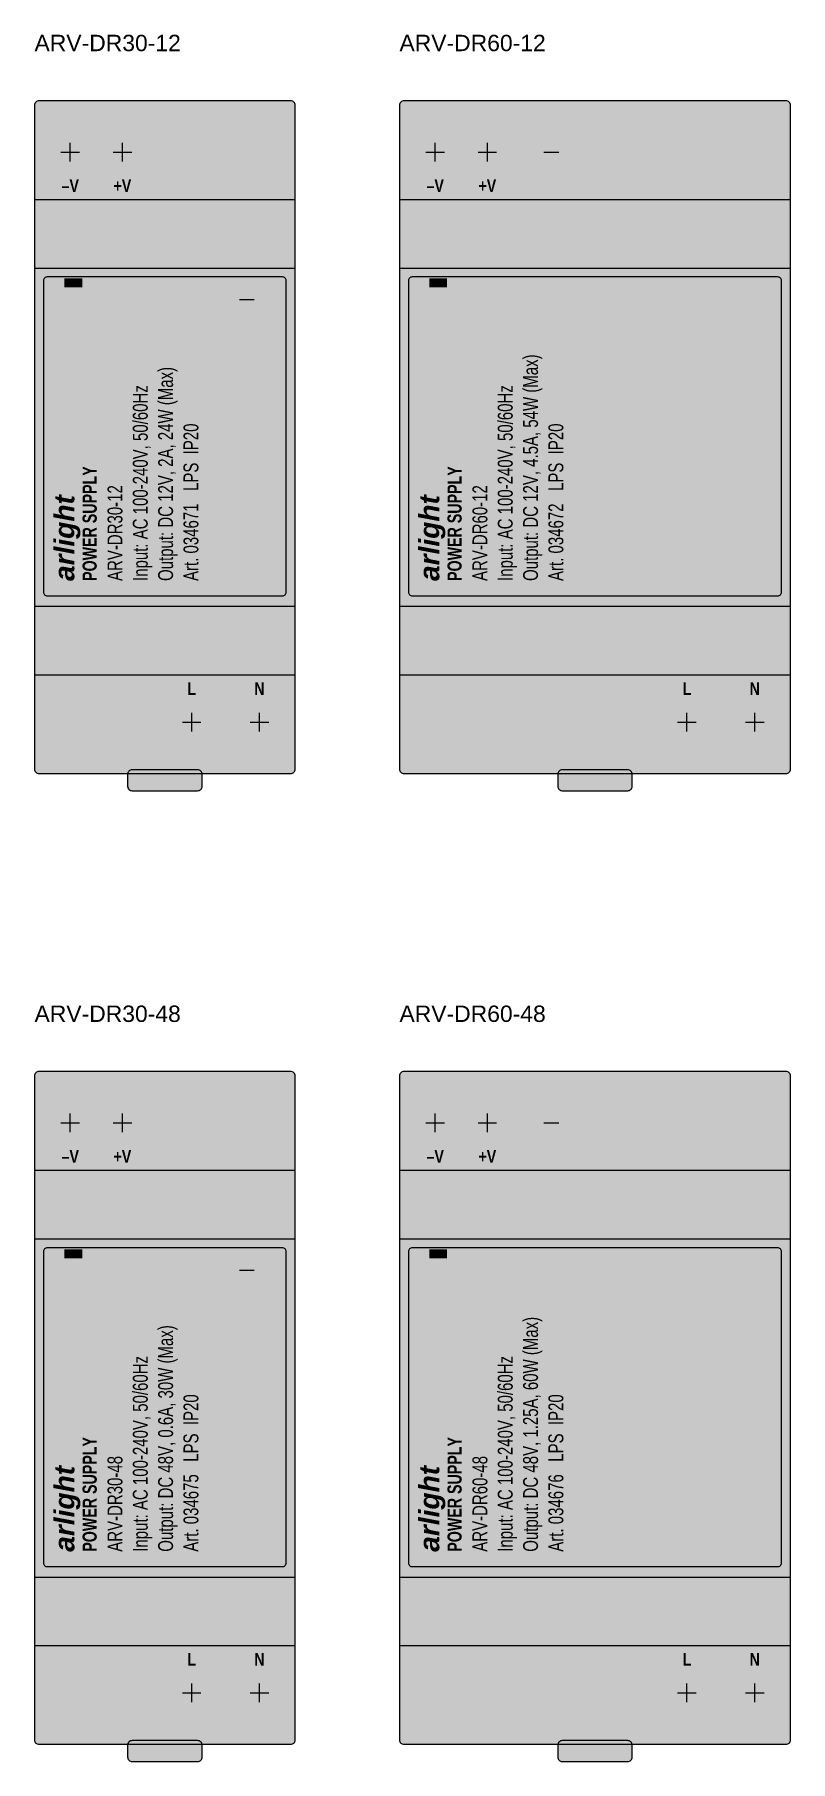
# Model space of a CAD drawing. Header units: millimetres. Extents: x -123 to 1275, y -651 to 54.
# Drawn here: x 44 to 145.5, y -177.8 to 54 of the extents above; entities that cross this region are included whole.
import ezdxf
from ezdxf.enums import TextEntityAlignment as Align

# ---------------------------------------------------------------- set-up
doc = ezdxf.new("R2010")
doc.units = ezdxf.units.MM
doc.styles.add('AL_Arial', font='arial.ttf')
doc.styles.add('AL_ArialBd', font='arialbd.ttf')
doc.styles.add('AL_ArialBdI', font='arialbi.ttf')

# ---------------------------------------------------------------- blocks, each defined once
blk = doc.blocks.new('ARV-DR30-12')
at = {"true_color": 0xdddddb}
blk.add_hatch(color=254, dxfattribs=at).paths.add_polyline_path([(0.6, -45.15), (34.4, -45.15, 0.414214), (35, -44.55), (35, 44.55, 0.414214), (34.4, 45.15), (0.6, 45.15, 0.414214), (0, 44.55), (0, -44.55, 0.414214)])
at = {"true_color": 0x28282a}
h = blk.add_hatch(color=250, dxfattribs=at)
edge = h.paths.add_edge_path()
edge.add_arc((4.8, 38.25), 2.5, 0, 360)
at = {"true_color": 0xc4c6c8}
h = blk.add_hatch(color=9, dxfattribs=at)
edge = h.paths.add_edge_path()
edge.add_arc((4.8, 38.25), 1.85, 0, 360)
at = {"true_color": 0x28282a}
h = blk.add_hatch(color=250, dxfattribs=at)
edge = h.paths.add_edge_path()
edge.add_arc((11.8, 38.25), 2.5, 0, 360)
at = {"true_color": 0xc4c6c8}
h = blk.add_hatch(color=9, dxfattribs=at)
edge = h.paths.add_edge_path()
edge.add_arc((11.8, 38.25), 1.85, 0, 360)
at = {"true_color": 0xe6e6e4}
blk.add_hatch(color=254, dxfattribs=at).paths.add_polyline_path([(0, -31.9), (35, -31.9), (35, 31.9), (0, 31.9)])
at = {"true_color": 0x969696}
for points in [[(2.4, 24.3), (2.7, 24.3, 0.414214), (3, 24.6), (3, 30, 0.414214), (2.7, 30.3), (2.4, 30.3, 0.414214), (2.1, 30), (2.1, 24.6, 0.414214)], [(4.7, 24.3), (5, 24.3, 0.414214), (5.3, 24.6), (5.3, 30, 0.414214), (5, 30.3), (4.7, 30.3, 0.414214), (4.4, 30), (4.4, 24.6, 0.414214)], [(7, 24.3), (7.3, 24.3, 0.414214), (7.6, 24.6), (7.6, 30, 0.414214), (7.3, 30.3), (7, 30.3, 0.414214), (6.7, 30), (6.7, 24.6, 0.414214)], [(9.3, 24.3), (9.6, 24.3, 0.414214), (9.9, 24.6), (9.9, 30, 0.414214), (9.6, 30.3), (9.3, 30.3, 0.414214), (9, 30), (9, 24.6, 0.414214)], [(11.6, 24.3), (11.9, 24.3, 0.414214), (12.2, 24.6), (12.2, 30, 0.414214), (11.9, 30.3), (11.6, 30.3, 0.414214), (11.3, 30), (11.3, 24.6, 0.414214)], [(13.9, 24.3), (14.2, 24.3, 0.414214), (14.5, 24.6), (14.5, 30, 0.414214), (14.2, 30.3), (13.9, 30.3, 0.414214), (13.6, 30), (13.6, 24.6, 0.414214)], [(16.2, 24.3), (16.5, 24.3, 0.414214), (16.8, 24.6), (16.8, 30, 0.414214), (16.5, 30.3), (16.2, 30.3, 0.414214), (15.9, 30), (15.9, 24.6, 0.414214)], [(18.5, 24.3), (18.8, 24.3, 0.414214), (19.1, 24.6), (19.1, 30, 0.414214), (18.8, 30.3), (18.5, 30.3, 0.414214), (18.2, 30), (18.2, 24.6, 0.414214)], [(20.8, 24.3), (21.1, 24.3, 0.414214), (21.4, 24.6), (21.4, 30, 0.414214), (21.1, 30.3), (20.8, 30.3, 0.414214), (20.5, 30), (20.5, 24.6, 0.414214)], [(23.1, 24.3), (23.4, 24.3, 0.414214), (23.7, 24.6), (23.7, 30, 0.414214), (23.4, 30.3), (23.1, 30.3, 0.414214), (22.8, 30), (22.8, 24.6, 0.414214)], [(25.4, 24.3), (25.7, 24.3, 0.414214), (26, 24.6), (26, 30, 0.414214), (25.7, 30.3), (25.4, 30.3, 0.414214), (25.1, 30), (25.1, 24.6, 0.414214)], [(27.7, 24.3), (28, 24.3, 0.414214), (28.3, 24.6), (28.3, 30, 0.414214), (28, 30.3), (27.7, 30.3, 0.414214), (27.4, 30), (27.4, 24.6, 0.414214)], [(30, 24.3), (30.3, 24.3, 0.414214), (30.6, 24.6), (30.6, 30, 0.414214), (30.3, 30.3), (30, 30.3, 0.414214), (29.7, 30), (29.7, 24.6, 0.414214)], [(32.3, 24.3), (32.6, 24.3, 0.414214), (32.9, 24.6), (32.9, 30, 0.414214), (32.6, 30.3), (32.3, 30.3, 0.414214), (32, 30), (32, 24.6, 0.414214)], [(2.4, -30.3), (2.7, -30.3, 0.414214), (3, -30), (3, -24.6, 0.414214), (2.7, -24.3), (2.4, -24.3, 0.414214), (2.1, -24.6), (2.1, -30, 0.414214)], [(4.7, -30.3), (5, -30.3, 0.414214), (5.3, -30), (5.3, -24.6, 0.414214), (5, -24.3), (4.7, -24.3, 0.414214), (4.4, -24.6), (4.4, -30, 0.414214)], [(7, -30.3), (7.3, -30.3, 0.414214), (7.6, -30), (7.6, -24.6, 0.414214), (7.3, -24.3), (7, -24.3, 0.414214), (6.7, -24.6), (6.7, -30, 0.414214)], [(9.3, -30.3), (9.6, -30.3, 0.414214), (9.9, -30), (9.9, -24.6, 0.414214), (9.6, -24.3), (9.3, -24.3, 0.414214), (9, -24.6), (9, -30, 0.414214)], [(11.6, -30.3), (11.9, -30.3, 0.414214), (12.2, -30), (12.2, -24.6, 0.414214), (11.9, -24.3), (11.6, -24.3, 0.414214), (11.3, -24.6), (11.3, -30, 0.414214)], [(13.9, -30.3), (14.2, -30.3, 0.414214), (14.5, -30), (14.5, -24.6, 0.414214), (14.2, -24.3), (13.9, -24.3, 0.414214), (13.6, -24.6), (13.6, -30, 0.414214)], [(16.2, -30.3), (16.5, -30.3, 0.414214), (16.8, -30), (16.8, -24.6, 0.414214), (16.5, -24.3), (16.2, -24.3, 0.414214), (15.9, -24.6), (15.9, -30, 0.414214)], [(18.5, -30.3), (18.8, -30.3, 0.414214), (19.1, -30), (19.1, -24.6, 0.414214), (18.8, -24.3), (18.5, -24.3, 0.414214), (18.2, -24.6), (18.2, -30, 0.414214)], [(20.8, -30.3), (21.1, -30.3, 0.414214), (21.4, -30), (21.4, -24.6, 0.414214), (21.1, -24.3), (20.8, -24.3, 0.414214), (20.5, -24.6), (20.5, -30, 0.414214)], [(23.1, -30.3), (23.4, -30.3, 0.414214), (23.7, -30), (23.7, -24.6, 0.414214), (23.4, -24.3), (23.1, -24.3, 0.414214), (22.8, -24.6), (22.8, -30, 0.414214)], [(25.4, -30.3), (25.7, -30.3, 0.414214), (26, -30), (26, -24.6, 0.414214), (25.7, -24.3), (25.4, -24.3, 0.414214), (25.1, -24.6), (25.1, -30, 0.414214)], [(27.7, -30.3), (28, -30.3, 0.414214), (28.3, -30), (28.3, -24.6, 0.414214), (28, -24.3), (27.7, -24.3, 0.414214), (27.4, -24.6), (27.4, -30, 0.414214)], [(30, -30.3), (30.3, -30.3, 0.414214), (30.6, -30), (30.6, -24.6, 0.414214), (30.3, -24.3), (30, -24.3, 0.414214), (29.7, -24.6), (29.7, -30, 0.414214)], [(32.3, -30.3), (32.6, -30.3, 0.414214), (32.9, -30), (32.9, -24.6, 0.414214), (32.6, -24.3), (32.3, -24.3, 0.414214), (32, -24.6), (32, -30, 0.414214)]]:
    blk.add_hatch(color=252, dxfattribs=at).paths.add_polyline_path(points)
at = {"true_color": 0xeeeeec}
blk.add_hatch(color=7, dxfattribs=at).paths.add_polyline_path([(0, -22.7), (35, -22.7), (35, 22.7), (0, 22.7)])
at = {"true_color": 0x5ac86e}
blk.add_hatch(color=93, dxfattribs=at).paths.add_polyline_path([(4, 20.1), (6.4, 20.1), (6.4, 21.3), (4, 21.3)])
at = {"true_color": 0x28282a}
h = blk.add_hatch(color=250, dxfattribs=at)
edge = h.paths.add_edge_path()
edge.add_arc((28.5, 18.5), 2, 0, 360)
at = {"true_color": 0xd2be78}
h = blk.add_hatch(color=43, dxfattribs=at)
edge = h.paths.add_edge_path()
edge.add_arc((28.5, 18.5), 1.5, 0, 360)
at = {"true_color": 0x28282a}
h = blk.add_hatch(color=250, dxfattribs=at)
edge = h.paths.add_edge_path()
edge.add_arc((21.1, -38.25), 2.5, 0, 360)
at = {"true_color": 0xc4c6c8}
h = blk.add_hatch(color=9, dxfattribs=at)
edge = h.paths.add_edge_path()
edge.add_arc((21.1, -38.25), 1.85, 0, 360)
at = {"true_color": 0x28282a}
h = blk.add_hatch(color=250, dxfattribs=at)
edge = h.paths.add_edge_path()
edge.add_arc((30.2, -38.25), 2.5, 0, 360)
at = {"true_color": 0xc4c6c8}
h = blk.add_hatch(color=9, dxfattribs=at)
edge = h.paths.add_edge_path()
edge.add_arc((30.2, -38.25), 1.85, 0, 360)
at = {"true_color": 0xd1d1cf}
blk.add_hatch(color=254, dxfattribs=at).paths.add_polyline_path([(13.1, -47.45), (21.9, -47.45, 0.414214), (22.5, -46.85), (22.5, -45.25, 0.414214), (21.9, -44.65), (13.1, -44.65, 0.414214), (12.5, -45.25), (12.5, -46.85, 0.414214)])
at = {"color": 251, "true_color": 0x58595a}
for p, q in [((4.8, 37), (4.8, 39.5)), ((11.8, 37), (11.8, 39.5)), ((3.55, 38.25), (6.05, 38.25)), ((10.55, 38.25), (13.05, 38.25)), ((21.1, -39.5), (21.1, -37)), ((30.2, -39.5), (30.2, -37)), ((19.85, -38.25), (22.35, -38.25)), ((28.95, -38.25), (31.45, -38.25))]:
    blk.add_line(p, q, dxfattribs=at)
at = {"color": 9, "true_color": 0xb9b9b8}
for p, q in [((0, 31.9), (35, 31.9)), ((0, 22.7), (35, 22.7)), ((0, -22.7), (35, -22.7)), ((0, -31.9), (35, -31.9))]:
    blk.add_line(p, q, dxfattribs=at)
at = {"color": 250, "true_color": 0x28282a}
blk.add_line((27.5, 18.5), (29.5, 18.5), dxfattribs=at)
blk.add_lwpolyline([(0.6, -45.15), (34.4, -45.15, 0.414214), (35, -44.55), (35, 44.55, 0.414214), (34.4, 45.15), (0.6, 45.15, 0.414214), (0, 44.55), (0, -44.55, 0.414214)], format="xyb", close=True)
at = {"color": 9, "true_color": 0xb9b9b8}
for points in [[(1.7, -21.3), (33.3, -21.3, 0.414214), (33.8, -20.8), (33.8, 21, 0.414214), (33.3, 21.5), (1.7, 21.5, 0.414214), (1.2, 21), (1.2, -20.8, 0.414214)], [(13.1, -47.45), (21.9, -47.45, 0.414214), (22.5, -46.85), (22.5, -45.25, 0.414214), (21.9, -44.65), (13.1, -44.65, 0.414214), (12.5, -45.25), (12.5, -46.85, 0.414214)]]:
    blk.add_lwpolyline(points, format="xyb", close=True, dxfattribs=at)
at = {"color": 149, "true_color": 0x464648, "style": 'AL_ArialBd', "width": 0.8}
for s, p in [('–V', (4.8, 33.75)), ('+V', (11.8, 33.75)), ('L', (21.1, -33.75)), ('N', (30.2, -33.75))]:
    blk.add_text(s, height=1.7, dxfattribs=at).set_placement(p, align=Align.MIDDLE_CENTER)
at = {"color": 149, "true_color": 0x464648, "width": 0.72}
for s, height, style, p in [('Output: DC 12V, 2A, 24W (Max)', 2, 'AL_Arial', (17.6, -19.3)), ('Input: AC 100-240V, 50/60Hz', 2, 'AL_Arial', (14.2, -19.3)), ('Art. 034671   LPS  IP20', 2, 'AL_Arial', (21, -19.3)), ('POWER SUPPLY', 1.9, 'AL_ArialBd', (7.4, -19.3)), ('ARV-DR30-12', 2, 'AL_Arial', (10.8, -19.3))]:
    blk.add_text(s, height=height, rotation=90, dxfattribs=dict(at, style=style)).set_placement(p, align=Align.MIDDLE_LEFT)
at = {"color": 149, "true_color": 0x464648, "style": 'AL_ArialBdI'}
blk.add_text('arlight', height=2.7, rotation=90, dxfattribs=at).set_placement((4, -19.3), align=Align.MIDDLE_LEFT)
blk = doc.blocks.new('ARV-DR60-12')
at = {"true_color": 0xdddddb}
blk.add_hatch(color=254, dxfattribs=at).paths.add_polyline_path([(0.6, -45.15), (51.9, -45.15, 0.414214), (52.5, -44.55), (52.5, 44.55, 0.414214), (51.9, 45.15), (0.6, 45.15, 0.414214), (0, 44.55), (0, -44.55, 0.414214)])
at = {"true_color": 0x28282a}
h = blk.add_hatch(color=250, dxfattribs=at)
edge = h.paths.add_edge_path()
edge.add_arc((4.8, 38.25), 2.5, 0, 360)
at = {"true_color": 0xc4c6c8}
h = blk.add_hatch(color=9, dxfattribs=at)
edge = h.paths.add_edge_path()
edge.add_arc((4.8, 38.25), 1.85, 0, 360)
at = {"true_color": 0x28282a}
h = blk.add_hatch(color=250, dxfattribs=at)
edge = h.paths.add_edge_path()
edge.add_arc((11.8, 38.25), 2.5, 0, 360)
at = {"true_color": 0xc4c6c8}
h = blk.add_hatch(color=9, dxfattribs=at)
edge = h.paths.add_edge_path()
edge.add_arc((11.8, 38.25), 1.85, 0, 360)
at = {"true_color": 0x28282a}
h = blk.add_hatch(color=250, dxfattribs=at)
edge = h.paths.add_edge_path()
edge.add_arc((20.4, 38.25), 2, 0, 360)
at = {"true_color": 0xd2be78}
h = blk.add_hatch(color=43, dxfattribs=at)
edge = h.paths.add_edge_path()
edge.add_arc((20.4, 38.25), 1.5, 0, 360)
at = {"true_color": 0xe6e6e4}
blk.add_hatch(color=254, dxfattribs=at).paths.add_polyline_path([(0, -31.9), (52.5, -31.9), (52.5, 31.9), (0, 31.9)])
at = {"true_color": 0x969696}
for points in [[(1.95, 24.3), (2.25, 24.3, 0.414214), (2.55, 24.6), (2.55, 30, 0.414214), (2.25, 30.3), (1.95, 30.3, 0.414214), (1.65, 30), (1.65, 24.6, 0.414214)], [(4.25, 24.3), (4.55, 24.3, 0.414214), (4.85, 24.6), (4.85, 30, 0.414214), (4.55, 30.3), (4.25, 30.3, 0.414214), (3.95, 30), (3.95, 24.6, 0.414214)], [(6.55, 24.3), (6.85, 24.3, 0.414214), (7.15, 24.6), (7.15, 30, 0.414214), (6.85, 30.3), (6.55, 30.3, 0.414214), (6.25, 30), (6.25, 24.6, 0.414214)], [(8.85, 24.3), (9.15, 24.3, 0.414214), (9.45, 24.6), (9.45, 30, 0.414214), (9.15, 30.3), (8.85, 30.3, 0.414214), (8.55, 30), (8.55, 24.6, 0.414214)], [(11.15, 24.3), (11.45, 24.3, 0.414214), (11.75, 24.6), (11.75, 30, 0.414214), (11.45, 30.3), (11.15, 30.3, 0.414214), (10.85, 30), (10.85, 24.6, 0.414214)], [(13.45, 24.3), (13.75, 24.3, 0.414214), (14.05, 24.6), (14.05, 30, 0.414214), (13.75, 30.3), (13.45, 30.3, 0.414214), (13.15, 30), (13.15, 24.6, 0.414214)], [(15.75, 24.3), (16.05, 24.3, 0.414214), (16.35, 24.6), (16.35, 30, 0.414214), (16.05, 30.3), (15.75, 30.3, 0.414214), (15.45, 30), (15.45, 24.6, 0.414214)], [(18.05, 24.3), (18.35, 24.3, 0.414214), (18.65, 24.6), (18.65, 30, 0.414214), (18.35, 30.3), (18.05, 30.3, 0.414214), (17.75, 30), (17.75, 24.6, 0.414214)], [(20.35, 24.3), (20.65, 24.3, 0.414214), (20.95, 24.6), (20.95, 30, 0.414214), (20.65, 30.3), (20.35, 30.3, 0.414214), (20.05, 30), (20.05, 24.6, 0.414214)], [(22.65, 24.3), (22.95, 24.3, 0.414214), (23.25, 24.6), (23.25, 30, 0.414214), (22.95, 30.3), (22.65, 30.3, 0.414214), (22.35, 30), (22.35, 24.6, 0.414214)], [(24.95, 24.3), (25.25, 24.3, 0.414214), (25.55, 24.6), (25.55, 30, 0.414214), (25.25, 30.3), (24.95, 30.3, 0.414214), (24.65, 30), (24.65, 24.6, 0.414214)], [(27.25, 24.3), (27.55, 24.3, 0.414214), (27.85, 24.6), (27.85, 30, 0.414214), (27.55, 30.3), (27.25, 30.3, 0.414214), (26.95, 30), (26.95, 24.6, 0.414214)], [(29.55, 24.3), (29.85, 24.3, 0.414214), (30.15, 24.6), (30.15, 30, 0.414214), (29.85, 30.3), (29.55, 30.3, 0.414214), (29.25, 30), (29.25, 24.6, 0.414214)], [(31.85, 24.3), (32.15, 24.3, 0.414214), (32.45, 24.6), (32.45, 30, 0.414214), (32.15, 30.3), (31.85, 30.3, 0.414214), (31.55, 30), (31.55, 24.6, 0.414214)], [(34.15, 24.3), (34.45, 24.3, 0.414214), (34.75, 24.6), (34.75, 30, 0.414214), (34.45, 30.3), (34.15, 30.3, 0.414214), (33.85, 30), (33.85, 24.6, 0.414214)], [(36.45, 24.3), (36.75, 24.3, 0.414214), (37.05, 24.6), (37.05, 30, 0.414214), (36.75, 30.3), (36.45, 30.3, 0.414214), (36.15, 30), (36.15, 24.6, 0.414214)], [(38.75, 24.3), (39.05, 24.3, 0.414214), (39.35, 24.6), (39.35, 30, 0.414214), (39.05, 30.3), (38.75, 30.3, 0.414214), (38.45, 30), (38.45, 24.6, 0.414214)], [(41.05, 24.3), (41.35, 24.3, 0.414214), (41.65, 24.6), (41.65, 30, 0.414214), (41.35, 30.3), (41.05, 30.3, 0.414214), (40.75, 30), (40.75, 24.6, 0.414214)], [(43.35, 24.3), (43.65, 24.3, 0.414214), (43.95, 24.6), (43.95, 30, 0.414214), (43.65, 30.3), (43.35, 30.3, 0.414214), (43.05, 30), (43.05, 24.6, 0.414214)], [(45.65, 24.3), (45.95, 24.3, 0.414214), (46.25, 24.6), (46.25, 30, 0.414214), (45.95, 30.3), (45.65, 30.3, 0.414214), (45.35, 30), (45.35, 24.6, 0.414214)], [(47.95, 24.3), (48.25, 24.3, 0.414214), (48.55, 24.6), (48.55, 30, 0.414214), (48.25, 30.3), (47.95, 30.3, 0.414214), (47.65, 30), (47.65, 24.6, 0.414214)], [(50.25, 24.3), (50.55, 24.3, 0.414214), (50.85, 24.6), (50.85, 30, 0.414214), (50.55, 30.3), (50.25, 30.3, 0.414214), (49.95, 30), (49.95, 24.6, 0.414214)], [(1.95, -30.3), (2.25, -30.3, 0.414214), (2.55, -30), (2.55, -24.6, 0.414214), (2.25, -24.3), (1.95, -24.3, 0.414214), (1.65, -24.6), (1.65, -30, 0.414214)], [(4.25, -30.3), (4.55, -30.3, 0.414214), (4.85, -30), (4.85, -24.6, 0.414214), (4.55, -24.3), (4.25, -24.3, 0.414214), (3.95, -24.6), (3.95, -30, 0.414214)], [(6.55, -30.3), (6.85, -30.3, 0.414214), (7.15, -30), (7.15, -24.6, 0.414214), (6.85, -24.3), (6.55, -24.3, 0.414214), (6.25, -24.6), (6.25, -30, 0.414214)], [(8.85, -30.3), (9.15, -30.3, 0.414214), (9.45, -30), (9.45, -24.6, 0.414214), (9.15, -24.3), (8.85, -24.3, 0.414214), (8.55, -24.6), (8.55, -30, 0.414214)], [(11.15, -30.3), (11.45, -30.3, 0.414214), (11.75, -30), (11.75, -24.6, 0.414214), (11.45, -24.3), (11.15, -24.3, 0.414214), (10.85, -24.6), (10.85, -30, 0.414214)], [(13.45, -30.3), (13.75, -30.3, 0.414214), (14.05, -30), (14.05, -24.6, 0.414214), (13.75, -24.3), (13.45, -24.3, 0.414214), (13.15, -24.6), (13.15, -30, 0.414214)], [(15.75, -30.3), (16.05, -30.3, 0.414214), (16.35, -30), (16.35, -24.6, 0.414214), (16.05, -24.3), (15.75, -24.3, 0.414214), (15.45, -24.6), (15.45, -30, 0.414214)], [(18.05, -30.3), (18.35, -30.3, 0.414214), (18.65, -30), (18.65, -24.6, 0.414214), (18.35, -24.3), (18.05, -24.3, 0.414214), (17.75, -24.6), (17.75, -30, 0.414214)], [(20.35, -30.3), (20.65, -30.3, 0.414214), (20.95, -30), (20.95, -24.6, 0.414214), (20.65, -24.3), (20.35, -24.3, 0.414214), (20.05, -24.6), (20.05, -30, 0.414214)], [(22.65, -30.3), (22.95, -30.3, 0.414214), (23.25, -30), (23.25, -24.6, 0.414214), (22.95, -24.3), (22.65, -24.3, 0.414214), (22.35, -24.6), (22.35, -30, 0.414214)], [(24.95, -30.3), (25.25, -30.3, 0.414214), (25.55, -30), (25.55, -24.6, 0.414214), (25.25, -24.3), (24.95, -24.3, 0.414214), (24.65, -24.6), (24.65, -30, 0.414214)], [(27.25, -30.3), (27.55, -30.3, 0.414214), (27.85, -30), (27.85, -24.6, 0.414214), (27.55, -24.3), (27.25, -24.3, 0.414214), (26.95, -24.6), (26.95, -30, 0.414214)], [(29.55, -30.3), (29.85, -30.3, 0.414214), (30.15, -30), (30.15, -24.6, 0.414214), (29.85, -24.3), (29.55, -24.3, 0.414214), (29.25, -24.6), (29.25, -30, 0.414214)], [(31.85, -30.3), (32.15, -30.3, 0.414214), (32.45, -30), (32.45, -24.6, 0.414214), (32.15, -24.3), (31.85, -24.3, 0.414214), (31.55, -24.6), (31.55, -30, 0.414214)], [(34.15, -30.3), (34.45, -30.3, 0.414214), (34.75, -30), (34.75, -24.6, 0.414214), (34.45, -24.3), (34.15, -24.3, 0.414214), (33.85, -24.6), (33.85, -30, 0.414214)], [(36.45, -30.3), (36.75, -30.3, 0.414214), (37.05, -30), (37.05, -24.6, 0.414214), (36.75, -24.3), (36.45, -24.3, 0.414214), (36.15, -24.6), (36.15, -30, 0.414214)], [(38.75, -30.3), (39.05, -30.3, 0.414214), (39.35, -30), (39.35, -24.6, 0.414214), (39.05, -24.3), (38.75, -24.3, 0.414214), (38.45, -24.6), (38.45, -30, 0.414214)], [(41.05, -30.3), (41.35, -30.3, 0.414214), (41.65, -30), (41.65, -24.6, 0.414214), (41.35, -24.3), (41.05, -24.3, 0.414214), (40.75, -24.6), (40.75, -30, 0.414214)], [(43.35, -30.3), (43.65, -30.3, 0.414214), (43.95, -30), (43.95, -24.6, 0.414214), (43.65, -24.3), (43.35, -24.3, 0.414214), (43.05, -24.6), (43.05, -30, 0.414214)], [(45.65, -30.3), (45.95, -30.3, 0.414214), (46.25, -30), (46.25, -24.6, 0.414214), (45.95, -24.3), (45.65, -24.3, 0.414214), (45.35, -24.6), (45.35, -30, 0.414214)], [(47.95, -30.3), (48.25, -30.3, 0.414214), (48.55, -30), (48.55, -24.6, 0.414214), (48.25, -24.3), (47.95, -24.3, 0.414214), (47.65, -24.6), (47.65, -30, 0.414214)], [(50.25, -30.3), (50.55, -30.3, 0.414214), (50.85, -30), (50.85, -24.6, 0.414214), (50.55, -24.3), (50.25, -24.3, 0.414214), (49.95, -24.6), (49.95, -30, 0.414214)]]:
    blk.add_hatch(color=252, dxfattribs=at).paths.add_polyline_path(points)
at = {"true_color": 0xeeeeec}
blk.add_hatch(color=7, dxfattribs=at).paths.add_polyline_path([(0, -22.7), (52.5, -22.7), (52.5, 22.7), (0, 22.7)])
at = {"true_color": 0x5ac86e}
blk.add_hatch(color=93, dxfattribs=at).paths.add_polyline_path([(4, 20.1), (6.4, 20.1), (6.4, 21.3), (4, 21.3)])
at = {"true_color": 0x28282a}
h = blk.add_hatch(color=250, dxfattribs=at)
edge = h.paths.add_edge_path()
edge.add_arc((38.6, -38.25), 2.5, 0, 360)
at = {"true_color": 0xc4c6c8}
h = blk.add_hatch(color=9, dxfattribs=at)
edge = h.paths.add_edge_path()
edge.add_arc((38.6, -38.25), 1.85, 0, 360)
at = {"true_color": 0x28282a}
h = blk.add_hatch(color=250, dxfattribs=at)
edge = h.paths.add_edge_path()
edge.add_arc((47.7, -38.25), 2.5, 0, 360)
at = {"true_color": 0xc4c6c8}
h = blk.add_hatch(color=9, dxfattribs=at)
edge = h.paths.add_edge_path()
edge.add_arc((47.7, -38.25), 1.85, 0, 360)
at = {"true_color": 0xd1d1cf}
blk.add_hatch(color=254, dxfattribs=at).paths.add_polyline_path([(21.85, -47.45), (30.65, -47.45, 0.414214), (31.25, -46.85), (31.25, -45.25, 0.414214), (30.65, -44.65), (21.85, -44.65, 0.414214), (21.25, -45.25), (21.25, -46.85, 0.414214)])
at = {"color": 251, "true_color": 0x58595a}
for p, q in [((4.8, 37), (4.8, 39.5)), ((11.8, 37), (11.8, 39.5)), ((3.55, 38.25), (6.05, 38.25)), ((10.55, 38.25), (13.05, 38.25)), ((38.6, -39.5), (38.6, -37)), ((47.7, -39.5), (47.7, -37)), ((37.35, -38.25), (39.85, -38.25)), ((46.45, -38.25), (48.95, -38.25))]:
    blk.add_line(p, q, dxfattribs=at)
at = {"color": 250, "true_color": 0x28282a}
blk.add_line((19.4, 38.25), (21.4, 38.25), dxfattribs=at)
at = {"color": 9, "true_color": 0xb9b9b8}
for p, q in [((0, 31.9), (52.5, 31.9)), ((0, 22.7), (52.5, 22.7)), ((0, -22.7), (52.5, -22.7)), ((0, -31.9), (52.5, -31.9))]:
    blk.add_line(p, q, dxfattribs=at)
blk.add_lwpolyline([(0.6, -45.15), (51.9, -45.15, 0.414214), (52.5, -44.55), (52.5, 44.55, 0.414214), (51.9, 45.15), (0.6, 45.15, 0.414214), (0, 44.55), (0, -44.55, 0.414214)], format="xyb", close=True)
for points in [[(1.7, -21.3), (50.8, -21.3, 0.414214), (51.3, -20.8), (51.3, 21, 0.414214), (50.8, 21.5), (1.7, 21.5, 0.414214), (1.2, 21), (1.2, -20.8, 0.414214)], [(21.85, -47.45), (30.65, -47.45, 0.414214), (31.25, -46.85), (31.25, -45.25, 0.414214), (30.65, -44.65), (21.85, -44.65, 0.414214), (21.25, -45.25), (21.25, -46.85, 0.414214)]]:
    blk.add_lwpolyline(points, format="xyb", close=True, dxfattribs=at)
at = {"color": 149, "true_color": 0x464648, "style": 'AL_ArialBd', "width": 0.8}
for s, p in [('–V', (4.8, 33.75)), ('+V', (11.8, 33.75)), ('L', (38.6, -33.75)), ('N', (47.7, -33.75))]:
    blk.add_text(s, height=1.7, dxfattribs=at).set_placement(p, align=Align.MIDDLE_CENTER)
at = {"color": 149, "true_color": 0x464648, "width": 0.72}
for s, height, style, p in [('Output: DC 12V, 4.5A, 54W (Max)', 2, 'AL_Arial', (17.6, -19.3)), ('Input: AC 100-240V, 50/60Hz', 2, 'AL_Arial', (14.2, -19.3)), ('Art. 034672   LPS  IP20', 2, 'AL_Arial', (21, -19.3)), ('POWER SUPPLY', 1.9, 'AL_ArialBd', (7.4, -19.3)), ('ARV-DR60-12', 2, 'AL_Arial', (10.8, -19.3))]:
    blk.add_text(s, height=height, rotation=90, dxfattribs=dict(at, style=style)).set_placement(p, align=Align.MIDDLE_LEFT)
at = {"color": 149, "true_color": 0x464648, "style": 'AL_ArialBdI'}
blk.add_text('arlight', height=2.7, rotation=90, dxfattribs=at).set_placement((4, -19.3), align=Align.MIDDLE_LEFT)
blk = doc.blocks.new('ARV-DR30-48')
at = {"true_color": 0xdddddb}
blk.add_hatch(color=254, dxfattribs=at).paths.add_polyline_path([(0.6, -45.15), (34.4, -45.15, 0.414214), (35, -44.55), (35, 44.55, 0.414214), (34.4, 45.15), (0.6, 45.15, 0.414214), (0, 44.55), (0, -44.55, 0.414214)])
at = {"true_color": 0x28282a}
h = blk.add_hatch(color=250, dxfattribs=at)
edge = h.paths.add_edge_path()
edge.add_arc((4.8, 38.25), 2.5, 0, 360)
at = {"true_color": 0xc4c6c8}
h = blk.add_hatch(color=9, dxfattribs=at)
edge = h.paths.add_edge_path()
edge.add_arc((4.8, 38.25), 1.85, 0, 360)
at = {"true_color": 0x28282a}
h = blk.add_hatch(color=250, dxfattribs=at)
edge = h.paths.add_edge_path()
edge.add_arc((11.8, 38.25), 2.5, 0, 360)
at = {"true_color": 0xc4c6c8}
h = blk.add_hatch(color=9, dxfattribs=at)
edge = h.paths.add_edge_path()
edge.add_arc((11.8, 38.25), 1.85, 0, 360)
at = {"true_color": 0xe6e6e4}
blk.add_hatch(color=254, dxfattribs=at).paths.add_polyline_path([(0, -31.9), (35, -31.9), (35, 31.9), (0, 31.9)])
at = {"true_color": 0x969696}
for points in [[(2.4, 24.3), (2.7, 24.3, 0.414214), (3, 24.6), (3, 30, 0.414214), (2.7, 30.3), (2.4, 30.3, 0.414214), (2.1, 30), (2.1, 24.6, 0.414214)], [(4.7, 24.3), (5, 24.3, 0.414214), (5.3, 24.6), (5.3, 30, 0.414214), (5, 30.3), (4.7, 30.3, 0.414214), (4.4, 30), (4.4, 24.6, 0.414214)], [(7, 24.3), (7.3, 24.3, 0.414214), (7.6, 24.6), (7.6, 30, 0.414214), (7.3, 30.3), (7, 30.3, 0.414214), (6.7, 30), (6.7, 24.6, 0.414214)], [(9.3, 24.3), (9.6, 24.3, 0.414214), (9.9, 24.6), (9.9, 30, 0.414214), (9.6, 30.3), (9.3, 30.3, 0.414214), (9, 30), (9, 24.6, 0.414214)], [(11.6, 24.3), (11.9, 24.3, 0.414214), (12.2, 24.6), (12.2, 30, 0.414214), (11.9, 30.3), (11.6, 30.3, 0.414214), (11.3, 30), (11.3, 24.6, 0.414214)], [(13.9, 24.3), (14.2, 24.3, 0.414214), (14.5, 24.6), (14.5, 30, 0.414214), (14.2, 30.3), (13.9, 30.3, 0.414214), (13.6, 30), (13.6, 24.6, 0.414214)], [(16.2, 24.3), (16.5, 24.3, 0.414214), (16.8, 24.6), (16.8, 30, 0.414214), (16.5, 30.3), (16.2, 30.3, 0.414214), (15.9, 30), (15.9, 24.6, 0.414214)], [(18.5, 24.3), (18.8, 24.3, 0.414214), (19.1, 24.6), (19.1, 30, 0.414214), (18.8, 30.3), (18.5, 30.3, 0.414214), (18.2, 30), (18.2, 24.6, 0.414214)], [(20.8, 24.3), (21.1, 24.3, 0.414214), (21.4, 24.6), (21.4, 30, 0.414214), (21.1, 30.3), (20.8, 30.3, 0.414214), (20.5, 30), (20.5, 24.6, 0.414214)], [(23.1, 24.3), (23.4, 24.3, 0.414214), (23.7, 24.6), (23.7, 30, 0.414214), (23.4, 30.3), (23.1, 30.3, 0.414214), (22.8, 30), (22.8, 24.6, 0.414214)], [(25.4, 24.3), (25.7, 24.3, 0.414214), (26, 24.6), (26, 30, 0.414214), (25.7, 30.3), (25.4, 30.3, 0.414214), (25.1, 30), (25.1, 24.6, 0.414214)], [(27.7, 24.3), (28, 24.3, 0.414214), (28.3, 24.6), (28.3, 30, 0.414214), (28, 30.3), (27.7, 30.3, 0.414214), (27.4, 30), (27.4, 24.6, 0.414214)], [(30, 24.3), (30.3, 24.3, 0.414214), (30.6, 24.6), (30.6, 30, 0.414214), (30.3, 30.3), (30, 30.3, 0.414214), (29.7, 30), (29.7, 24.6, 0.414214)], [(32.3, 24.3), (32.6, 24.3, 0.414214), (32.9, 24.6), (32.9, 30, 0.414214), (32.6, 30.3), (32.3, 30.3, 0.414214), (32, 30), (32, 24.6, 0.414214)], [(2.4, -30.3), (2.7, -30.3, 0.414214), (3, -30), (3, -24.6, 0.414214), (2.7, -24.3), (2.4, -24.3, 0.414214), (2.1, -24.6), (2.1, -30, 0.414214)], [(4.7, -30.3), (5, -30.3, 0.414214), (5.3, -30), (5.3, -24.6, 0.414214), (5, -24.3), (4.7, -24.3, 0.414214), (4.4, -24.6), (4.4, -30, 0.414214)], [(7, -30.3), (7.3, -30.3, 0.414214), (7.6, -30), (7.6, -24.6, 0.414214), (7.3, -24.3), (7, -24.3, 0.414214), (6.7, -24.6), (6.7, -30, 0.414214)], [(9.3, -30.3), (9.6, -30.3, 0.414214), (9.9, -30), (9.9, -24.6, 0.414214), (9.6, -24.3), (9.3, -24.3, 0.414214), (9, -24.6), (9, -30, 0.414214)], [(11.6, -30.3), (11.9, -30.3, 0.414214), (12.2, -30), (12.2, -24.6, 0.414214), (11.9, -24.3), (11.6, -24.3, 0.414214), (11.3, -24.6), (11.3, -30, 0.414214)], [(13.9, -30.3), (14.2, -30.3, 0.414214), (14.5, -30), (14.5, -24.6, 0.414214), (14.2, -24.3), (13.9, -24.3, 0.414214), (13.6, -24.6), (13.6, -30, 0.414214)], [(16.2, -30.3), (16.5, -30.3, 0.414214), (16.8, -30), (16.8, -24.6, 0.414214), (16.5, -24.3), (16.2, -24.3, 0.414214), (15.9, -24.6), (15.9, -30, 0.414214)], [(18.5, -30.3), (18.8, -30.3, 0.414214), (19.1, -30), (19.1, -24.6, 0.414214), (18.8, -24.3), (18.5, -24.3, 0.414214), (18.2, -24.6), (18.2, -30, 0.414214)], [(20.8, -30.3), (21.1, -30.3, 0.414214), (21.4, -30), (21.4, -24.6, 0.414214), (21.1, -24.3), (20.8, -24.3, 0.414214), (20.5, -24.6), (20.5, -30, 0.414214)], [(23.1, -30.3), (23.4, -30.3, 0.414214), (23.7, -30), (23.7, -24.6, 0.414214), (23.4, -24.3), (23.1, -24.3, 0.414214), (22.8, -24.6), (22.8, -30, 0.414214)], [(25.4, -30.3), (25.7, -30.3, 0.414214), (26, -30), (26, -24.6, 0.414214), (25.7, -24.3), (25.4, -24.3, 0.414214), (25.1, -24.6), (25.1, -30, 0.414214)], [(27.7, -30.3), (28, -30.3, 0.414214), (28.3, -30), (28.3, -24.6, 0.414214), (28, -24.3), (27.7, -24.3, 0.414214), (27.4, -24.6), (27.4, -30, 0.414214)], [(30, -30.3), (30.3, -30.3, 0.414214), (30.6, -30), (30.6, -24.6, 0.414214), (30.3, -24.3), (30, -24.3, 0.414214), (29.7, -24.6), (29.7, -30, 0.414214)], [(32.3, -30.3), (32.6, -30.3, 0.414214), (32.9, -30), (32.9, -24.6, 0.414214), (32.6, -24.3), (32.3, -24.3, 0.414214), (32, -24.6), (32, -30, 0.414214)]]:
    blk.add_hatch(color=252, dxfattribs=at).paths.add_polyline_path(points)
at = {"true_color": 0xeeeeec}
blk.add_hatch(color=7, dxfattribs=at).paths.add_polyline_path([(0, -22.7), (35, -22.7), (35, 22.7), (0, 22.7)])
at = {"true_color": 0x5ac86e}
blk.add_hatch(color=93, dxfattribs=at).paths.add_polyline_path([(4, 20.1), (6.4, 20.1), (6.4, 21.3), (4, 21.3)])
at = {"true_color": 0x28282a}
h = blk.add_hatch(color=250, dxfattribs=at)
edge = h.paths.add_edge_path()
edge.add_arc((28.5, 18.5), 2, 0, 360)
at = {"true_color": 0xd2be78}
h = blk.add_hatch(color=43, dxfattribs=at)
edge = h.paths.add_edge_path()
edge.add_arc((28.5, 18.5), 1.5, 0, 360)
at = {"true_color": 0x28282a}
h = blk.add_hatch(color=250, dxfattribs=at)
edge = h.paths.add_edge_path()
edge.add_arc((21.1, -38.25), 2.5, 0, 360)
at = {"true_color": 0xc4c6c8}
h = blk.add_hatch(color=9, dxfattribs=at)
edge = h.paths.add_edge_path()
edge.add_arc((21.1, -38.25), 1.85, 0, 360)
at = {"true_color": 0x28282a}
h = blk.add_hatch(color=250, dxfattribs=at)
edge = h.paths.add_edge_path()
edge.add_arc((30.2, -38.25), 2.5, 0, 360)
at = {"true_color": 0xc4c6c8}
h = blk.add_hatch(color=9, dxfattribs=at)
edge = h.paths.add_edge_path()
edge.add_arc((30.2, -38.25), 1.85, 0, 360)
at = {"true_color": 0xd1d1cf}
blk.add_hatch(color=254, dxfattribs=at).paths.add_polyline_path([(13.1, -47.45), (21.9, -47.45, 0.414214), (22.5, -46.85), (22.5, -45.25, 0.414214), (21.9, -44.65), (13.1, -44.65, 0.414214), (12.5, -45.25), (12.5, -46.85, 0.414214)])
at = {"color": 251, "true_color": 0x58595a}
for p, q in [((4.8, 37), (4.8, 39.5)), ((11.8, 37), (11.8, 39.5)), ((3.55, 38.25), (6.05, 38.25)), ((10.55, 38.25), (13.05, 38.25)), ((21.1, -39.5), (21.1, -37)), ((30.2, -39.5), (30.2, -37)), ((19.85, -38.25), (22.35, -38.25)), ((28.95, -38.25), (31.45, -38.25))]:
    blk.add_line(p, q, dxfattribs=at)
at = {"color": 9, "true_color": 0xb9b9b8}
for p, q in [((0, 31.9), (35, 31.9)), ((0, 22.7), (35, 22.7)), ((0, -22.7), (35, -22.7)), ((0, -31.9), (35, -31.9))]:
    blk.add_line(p, q, dxfattribs=at)
at = {"color": 250, "true_color": 0x28282a}
blk.add_line((27.5, 18.5), (29.5, 18.5), dxfattribs=at)
blk.add_lwpolyline([(0.6, -45.15), (34.4, -45.15, 0.414214), (35, -44.55), (35, 44.55, 0.414214), (34.4, 45.15), (0.6, 45.15, 0.414214), (0, 44.55), (0, -44.55, 0.414214)], format="xyb", close=True)
at = {"color": 9, "true_color": 0xb9b9b8}
for points in [[(1.7, -21.3), (33.3, -21.3, 0.414214), (33.8, -20.8), (33.8, 21, 0.414214), (33.3, 21.5), (1.7, 21.5, 0.414214), (1.2, 21), (1.2, -20.8, 0.414214)], [(13.1, -47.45), (21.9, -47.45, 0.414214), (22.5, -46.85), (22.5, -45.25, 0.414214), (21.9, -44.65), (13.1, -44.65, 0.414214), (12.5, -45.25), (12.5, -46.85, 0.414214)]]:
    blk.add_lwpolyline(points, format="xyb", close=True, dxfattribs=at)
at = {"color": 149, "true_color": 0x464648, "style": 'AL_ArialBd', "width": 0.8}
for s, p in [('–V', (4.8, 33.75)), ('+V', (11.8, 33.75)), ('L', (21.1, -33.75)), ('N', (30.2, -33.75))]:
    blk.add_text(s, height=1.7, dxfattribs=at).set_placement(p, align=Align.MIDDLE_CENTER)
at = {"color": 149, "true_color": 0x464648, "width": 0.72}
for s, height, style, p in [('Output: DC 48V, 0.6A, 30W (Max)', 2, 'AL_Arial', (17.6, -19.3)), ('Input: AC 100-240V, 50/60Hz', 2, 'AL_Arial', (14.2, -19.3)), ('Art. 034675   LPS  IP20', 2, 'AL_Arial', (21, -19.3)), ('POWER SUPPLY', 1.9, 'AL_ArialBd', (7.4, -19.3)), ('ARV-DR30-48', 2, 'AL_Arial', (10.8, -19.3))]:
    blk.add_text(s, height=height, rotation=90, dxfattribs=dict(at, style=style)).set_placement(p, align=Align.MIDDLE_LEFT)
at = {"color": 149, "true_color": 0x464648, "style": 'AL_ArialBdI'}
blk.add_text('arlight', height=2.7, rotation=90, dxfattribs=at).set_placement((4, -19.3), align=Align.MIDDLE_LEFT)
blk = doc.blocks.new('ARV-DR60-48')
at = {"true_color": 0xdddddb}
blk.add_hatch(color=254, dxfattribs=at).paths.add_polyline_path([(0.6, -45.15), (51.9, -45.15, 0.414214), (52.5, -44.55), (52.5, 44.55, 0.414214), (51.9, 45.15), (0.6, 45.15, 0.414214), (0, 44.55), (0, -44.55, 0.414214)])
at = {"true_color": 0x28282a}
h = blk.add_hatch(color=250, dxfattribs=at)
edge = h.paths.add_edge_path()
edge.add_arc((4.8, 38.25), 2.5, 0, 360)
at = {"true_color": 0xc4c6c8}
h = blk.add_hatch(color=9, dxfattribs=at)
edge = h.paths.add_edge_path()
edge.add_arc((4.8, 38.25), 1.85, 0, 360)
at = {"true_color": 0x28282a}
h = blk.add_hatch(color=250, dxfattribs=at)
edge = h.paths.add_edge_path()
edge.add_arc((11.8, 38.25), 2.5, 0, 360)
at = {"true_color": 0xc4c6c8}
h = blk.add_hatch(color=9, dxfattribs=at)
edge = h.paths.add_edge_path()
edge.add_arc((11.8, 38.25), 1.85, 0, 360)
at = {"true_color": 0x28282a}
h = blk.add_hatch(color=250, dxfattribs=at)
edge = h.paths.add_edge_path()
edge.add_arc((20.4, 38.25), 2, 0, 360)
at = {"true_color": 0xd2be78}
h = blk.add_hatch(color=43, dxfattribs=at)
edge = h.paths.add_edge_path()
edge.add_arc((20.4, 38.25), 1.5, 0, 360)
at = {"true_color": 0xe6e6e4}
blk.add_hatch(color=254, dxfattribs=at).paths.add_polyline_path([(0, -31.9), (52.5, -31.9), (52.5, 31.9), (0, 31.9)])
at = {"true_color": 0x969696}
for points in [[(1.95, 24.3), (2.25, 24.3, 0.414214), (2.55, 24.6), (2.55, 30, 0.414214), (2.25, 30.3), (1.95, 30.3, 0.414214), (1.65, 30), (1.65, 24.6, 0.414214)], [(4.25, 24.3), (4.55, 24.3, 0.414214), (4.85, 24.6), (4.85, 30, 0.414214), (4.55, 30.3), (4.25, 30.3, 0.414214), (3.95, 30), (3.95, 24.6, 0.414214)], [(6.55, 24.3), (6.85, 24.3, 0.414214), (7.15, 24.6), (7.15, 30, 0.414214), (6.85, 30.3), (6.55, 30.3, 0.414214), (6.25, 30), (6.25, 24.6, 0.414214)], [(8.85, 24.3), (9.15, 24.3, 0.414214), (9.45, 24.6), (9.45, 30, 0.414214), (9.15, 30.3), (8.85, 30.3, 0.414214), (8.55, 30), (8.55, 24.6, 0.414214)], [(11.15, 24.3), (11.45, 24.3, 0.414214), (11.75, 24.6), (11.75, 30, 0.414214), (11.45, 30.3), (11.15, 30.3, 0.414214), (10.85, 30), (10.85, 24.6, 0.414214)], [(13.45, 24.3), (13.75, 24.3, 0.414214), (14.05, 24.6), (14.05, 30, 0.414214), (13.75, 30.3), (13.45, 30.3, 0.414214), (13.15, 30), (13.15, 24.6, 0.414214)], [(15.75, 24.3), (16.05, 24.3, 0.414214), (16.35, 24.6), (16.35, 30, 0.414214), (16.05, 30.3), (15.75, 30.3, 0.414214), (15.45, 30), (15.45, 24.6, 0.414214)], [(18.05, 24.3), (18.35, 24.3, 0.414214), (18.65, 24.6), (18.65, 30, 0.414214), (18.35, 30.3), (18.05, 30.3, 0.414214), (17.75, 30), (17.75, 24.6, 0.414214)], [(20.35, 24.3), (20.65, 24.3, 0.414214), (20.95, 24.6), (20.95, 30, 0.414214), (20.65, 30.3), (20.35, 30.3, 0.414214), (20.05, 30), (20.05, 24.6, 0.414214)], [(22.65, 24.3), (22.95, 24.3, 0.414214), (23.25, 24.6), (23.25, 30, 0.414214), (22.95, 30.3), (22.65, 30.3, 0.414214), (22.35, 30), (22.35, 24.6, 0.414214)], [(24.95, 24.3), (25.25, 24.3, 0.414214), (25.55, 24.6), (25.55, 30, 0.414214), (25.25, 30.3), (24.95, 30.3, 0.414214), (24.65, 30), (24.65, 24.6, 0.414214)], [(27.25, 24.3), (27.55, 24.3, 0.414214), (27.85, 24.6), (27.85, 30, 0.414214), (27.55, 30.3), (27.25, 30.3, 0.414214), (26.95, 30), (26.95, 24.6, 0.414214)], [(29.55, 24.3), (29.85, 24.3, 0.414214), (30.15, 24.6), (30.15, 30, 0.414214), (29.85, 30.3), (29.55, 30.3, 0.414214), (29.25, 30), (29.25, 24.6, 0.414214)], [(31.85, 24.3), (32.15, 24.3, 0.414214), (32.45, 24.6), (32.45, 30, 0.414214), (32.15, 30.3), (31.85, 30.3, 0.414214), (31.55, 30), (31.55, 24.6, 0.414214)], [(34.15, 24.3), (34.45, 24.3, 0.414214), (34.75, 24.6), (34.75, 30, 0.414214), (34.45, 30.3), (34.15, 30.3, 0.414214), (33.85, 30), (33.85, 24.6, 0.414214)], [(36.45, 24.3), (36.75, 24.3, 0.414214), (37.05, 24.6), (37.05, 30, 0.414214), (36.75, 30.3), (36.45, 30.3, 0.414214), (36.15, 30), (36.15, 24.6, 0.414214)], [(38.75, 24.3), (39.05, 24.3, 0.414214), (39.35, 24.6), (39.35, 30, 0.414214), (39.05, 30.3), (38.75, 30.3, 0.414214), (38.45, 30), (38.45, 24.6, 0.414214)], [(41.05, 24.3), (41.35, 24.3, 0.414214), (41.65, 24.6), (41.65, 30, 0.414214), (41.35, 30.3), (41.05, 30.3, 0.414214), (40.75, 30), (40.75, 24.6, 0.414214)], [(43.35, 24.3), (43.65, 24.3, 0.414214), (43.95, 24.6), (43.95, 30, 0.414214), (43.65, 30.3), (43.35, 30.3, 0.414214), (43.05, 30), (43.05, 24.6, 0.414214)], [(45.65, 24.3), (45.95, 24.3, 0.414214), (46.25, 24.6), (46.25, 30, 0.414214), (45.95, 30.3), (45.65, 30.3, 0.414214), (45.35, 30), (45.35, 24.6, 0.414214)], [(47.95, 24.3), (48.25, 24.3, 0.414214), (48.55, 24.6), (48.55, 30, 0.414214), (48.25, 30.3), (47.95, 30.3, 0.414214), (47.65, 30), (47.65, 24.6, 0.414214)], [(50.25, 24.3), (50.55, 24.3, 0.414214), (50.85, 24.6), (50.85, 30, 0.414214), (50.55, 30.3), (50.25, 30.3, 0.414214), (49.95, 30), (49.95, 24.6, 0.414214)], [(1.95, -30.3), (2.25, -30.3, 0.414214), (2.55, -30), (2.55, -24.6, 0.414214), (2.25, -24.3), (1.95, -24.3, 0.414214), (1.65, -24.6), (1.65, -30, 0.414214)], [(4.25, -30.3), (4.55, -30.3, 0.414214), (4.85, -30), (4.85, -24.6, 0.414214), (4.55, -24.3), (4.25, -24.3, 0.414214), (3.95, -24.6), (3.95, -30, 0.414214)], [(6.55, -30.3), (6.85, -30.3, 0.414214), (7.15, -30), (7.15, -24.6, 0.414214), (6.85, -24.3), (6.55, -24.3, 0.414214), (6.25, -24.6), (6.25, -30, 0.414214)], [(8.85, -30.3), (9.15, -30.3, 0.414214), (9.45, -30), (9.45, -24.6, 0.414214), (9.15, -24.3), (8.85, -24.3, 0.414214), (8.55, -24.6), (8.55, -30, 0.414214)], [(11.15, -30.3), (11.45, -30.3, 0.414214), (11.75, -30), (11.75, -24.6, 0.414214), (11.45, -24.3), (11.15, -24.3, 0.414214), (10.85, -24.6), (10.85, -30, 0.414214)], [(13.45, -30.3), (13.75, -30.3, 0.414214), (14.05, -30), (14.05, -24.6, 0.414214), (13.75, -24.3), (13.45, -24.3, 0.414214), (13.15, -24.6), (13.15, -30, 0.414214)], [(15.75, -30.3), (16.05, -30.3, 0.414214), (16.35, -30), (16.35, -24.6, 0.414214), (16.05, -24.3), (15.75, -24.3, 0.414214), (15.45, -24.6), (15.45, -30, 0.414214)], [(18.05, -30.3), (18.35, -30.3, 0.414214), (18.65, -30), (18.65, -24.6, 0.414214), (18.35, -24.3), (18.05, -24.3, 0.414214), (17.75, -24.6), (17.75, -30, 0.414214)], [(20.35, -30.3), (20.65, -30.3, 0.414214), (20.95, -30), (20.95, -24.6, 0.414214), (20.65, -24.3), (20.35, -24.3, 0.414214), (20.05, -24.6), (20.05, -30, 0.414214)], [(22.65, -30.3), (22.95, -30.3, 0.414214), (23.25, -30), (23.25, -24.6, 0.414214), (22.95, -24.3), (22.65, -24.3, 0.414214), (22.35, -24.6), (22.35, -30, 0.414214)], [(24.95, -30.3), (25.25, -30.3, 0.414214), (25.55, -30), (25.55, -24.6, 0.414214), (25.25, -24.3), (24.95, -24.3, 0.414214), (24.65, -24.6), (24.65, -30, 0.414214)], [(27.25, -30.3), (27.55, -30.3, 0.414214), (27.85, -30), (27.85, -24.6, 0.414214), (27.55, -24.3), (27.25, -24.3, 0.414214), (26.95, -24.6), (26.95, -30, 0.414214)], [(29.55, -30.3), (29.85, -30.3, 0.414214), (30.15, -30), (30.15, -24.6, 0.414214), (29.85, -24.3), (29.55, -24.3, 0.414214), (29.25, -24.6), (29.25, -30, 0.414214)], [(31.85, -30.3), (32.15, -30.3, 0.414214), (32.45, -30), (32.45, -24.6, 0.414214), (32.15, -24.3), (31.85, -24.3, 0.414214), (31.55, -24.6), (31.55, -30, 0.414214)], [(34.15, -30.3), (34.45, -30.3, 0.414214), (34.75, -30), (34.75, -24.6, 0.414214), (34.45, -24.3), (34.15, -24.3, 0.414214), (33.85, -24.6), (33.85, -30, 0.414214)], [(36.45, -30.3), (36.75, -30.3, 0.414214), (37.05, -30), (37.05, -24.6, 0.414214), (36.75, -24.3), (36.45, -24.3, 0.414214), (36.15, -24.6), (36.15, -30, 0.414214)], [(38.75, -30.3), (39.05, -30.3, 0.414214), (39.35, -30), (39.35, -24.6, 0.414214), (39.05, -24.3), (38.75, -24.3, 0.414214), (38.45, -24.6), (38.45, -30, 0.414214)], [(41.05, -30.3), (41.35, -30.3, 0.414214), (41.65, -30), (41.65, -24.6, 0.414214), (41.35, -24.3), (41.05, -24.3, 0.414214), (40.75, -24.6), (40.75, -30, 0.414214)], [(43.35, -30.3), (43.65, -30.3, 0.414214), (43.95, -30), (43.95, -24.6, 0.414214), (43.65, -24.3), (43.35, -24.3, 0.414214), (43.05, -24.6), (43.05, -30, 0.414214)], [(45.65, -30.3), (45.95, -30.3, 0.414214), (46.25, -30), (46.25, -24.6, 0.414214), (45.95, -24.3), (45.65, -24.3, 0.414214), (45.35, -24.6), (45.35, -30, 0.414214)], [(47.95, -30.3), (48.25, -30.3, 0.414214), (48.55, -30), (48.55, -24.6, 0.414214), (48.25, -24.3), (47.95, -24.3, 0.414214), (47.65, -24.6), (47.65, -30, 0.414214)], [(50.25, -30.3), (50.55, -30.3, 0.414214), (50.85, -30), (50.85, -24.6, 0.414214), (50.55, -24.3), (50.25, -24.3, 0.414214), (49.95, -24.6), (49.95, -30, 0.414214)]]:
    blk.add_hatch(color=252, dxfattribs=at).paths.add_polyline_path(points)
at = {"true_color": 0xeeeeec}
blk.add_hatch(color=7, dxfattribs=at).paths.add_polyline_path([(0, -22.7), (52.5, -22.7), (52.5, 22.7), (0, 22.7)])
at = {"true_color": 0x5ac86e}
blk.add_hatch(color=93, dxfattribs=at).paths.add_polyline_path([(4, 20.1), (6.4, 20.1), (6.4, 21.3), (4, 21.3)])
at = {"true_color": 0x28282a}
h = blk.add_hatch(color=250, dxfattribs=at)
edge = h.paths.add_edge_path()
edge.add_arc((38.6, -38.25), 2.5, 0, 360)
at = {"true_color": 0xc4c6c8}
h = blk.add_hatch(color=9, dxfattribs=at)
edge = h.paths.add_edge_path()
edge.add_arc((38.6, -38.25), 1.85, 0, 360)
at = {"true_color": 0x28282a}
h = blk.add_hatch(color=250, dxfattribs=at)
edge = h.paths.add_edge_path()
edge.add_arc((47.7, -38.25), 2.5, 0, 360)
at = {"true_color": 0xc4c6c8}
h = blk.add_hatch(color=9, dxfattribs=at)
edge = h.paths.add_edge_path()
edge.add_arc((47.7, -38.25), 1.85, 0, 360)
at = {"true_color": 0xd1d1cf}
blk.add_hatch(color=254, dxfattribs=at).paths.add_polyline_path([(21.85, -47.45), (30.65, -47.45, 0.414214), (31.25, -46.85), (31.25, -45.25, 0.414214), (30.65, -44.65), (21.85, -44.65, 0.414214), (21.25, -45.25), (21.25, -46.85, 0.414214)])
at = {"color": 251, "true_color": 0x58595a}
for p, q in [((4.8, 37), (4.8, 39.5)), ((11.8, 37), (11.8, 39.5)), ((3.55, 38.25), (6.05, 38.25)), ((10.55, 38.25), (13.05, 38.25)), ((38.6, -39.5), (38.6, -37)), ((47.7, -39.5), (47.7, -37)), ((37.35, -38.25), (39.85, -38.25)), ((46.45, -38.25), (48.95, -38.25))]:
    blk.add_line(p, q, dxfattribs=at)
at = {"color": 250, "true_color": 0x28282a}
blk.add_line((19.4, 38.25), (21.4, 38.25), dxfattribs=at)
at = {"color": 9, "true_color": 0xb9b9b8}
for p, q in [((0, 31.9), (52.5, 31.9)), ((0, 22.7), (52.5, 22.7)), ((0, -22.7), (52.5, -22.7)), ((0, -31.9), (52.5, -31.9))]:
    blk.add_line(p, q, dxfattribs=at)
blk.add_lwpolyline([(0.6, -45.15), (51.9, -45.15, 0.414214), (52.5, -44.55), (52.5, 44.55, 0.414214), (51.9, 45.15), (0.6, 45.15, 0.414214), (0, 44.55), (0, -44.55, 0.414214)], format="xyb", close=True)
for points in [[(1.7, -21.3), (50.8, -21.3, 0.414214), (51.3, -20.8), (51.3, 21, 0.414214), (50.8, 21.5), (1.7, 21.5, 0.414214), (1.2, 21), (1.2, -20.8, 0.414214)], [(21.85, -47.45), (30.65, -47.45, 0.414214), (31.25, -46.85), (31.25, -45.25, 0.414214), (30.65, -44.65), (21.85, -44.65, 0.414214), (21.25, -45.25), (21.25, -46.85, 0.414214)]]:
    blk.add_lwpolyline(points, format="xyb", close=True, dxfattribs=at)
at = {"color": 149, "true_color": 0x464648, "style": 'AL_ArialBd', "width": 0.8}
for s, p in [('–V', (4.8, 33.75)), ('+V', (11.8, 33.75)), ('L', (38.6, -33.75)), ('N', (47.7, -33.75))]:
    blk.add_text(s, height=1.7, dxfattribs=at).set_placement(p, align=Align.MIDDLE_CENTER)
at = {"color": 149, "true_color": 0x464648, "width": 0.72}
for s, height, style, p in [('Output: DC 48V, 1.25A, 60W (Max)', 2, 'AL_Arial', (17.6, -19.3)), ('Input: AC 100-240V, 50/60Hz', 2, 'AL_Arial', (14.2, -19.3)), ('Art. 034676   LPS  IP20', 2, 'AL_Arial', (21, -19.3)), ('POWER SUPPLY', 1.9, 'AL_ArialBd', (7.4, -19.3)), ('ARV-DR60-48', 2, 'AL_Arial', (10.8, -19.3))]:
    blk.add_text(s, height=height, rotation=90, dxfattribs=dict(at, style=style)).set_placement(p, align=Align.MIDDLE_LEFT)
at = {"color": 149, "true_color": 0x464648, "style": 'AL_ArialBdI'}
blk.add_text('arlight', height=2.7, rotation=90, dxfattribs=at).set_placement((4, -19.3), align=Align.MIDDLE_LEFT)

msp = doc.modelspace()

# ---------------------------------------------------------------- block references
for name, p in [('ARV-DR30-12', (44, 0)), ('ARV-DR60-12', (93, 0)), ('ARV-DR30-48', (44, -130.3)), ('ARV-DR60-48', (93, -130.3))]:
    msp.add_blockref(name, p)

# ---------------------------------------------------------------- texts
at = {"style": 'AL_Arial'}
for s, p in [('ARV-DR30-12', (44, 51.15)), ('ARV-DR60-12', (93, 51.15)), ('ARV-DR30-48', (44, -79.15)), ('ARV-DR60-48', (93, -79.15))]:
    msp.add_text(s, height=2.2, dxfattribs=at).set_placement(p, align=Align.BOTTOM_LEFT)

doc.saveas('drawing.dxf')
